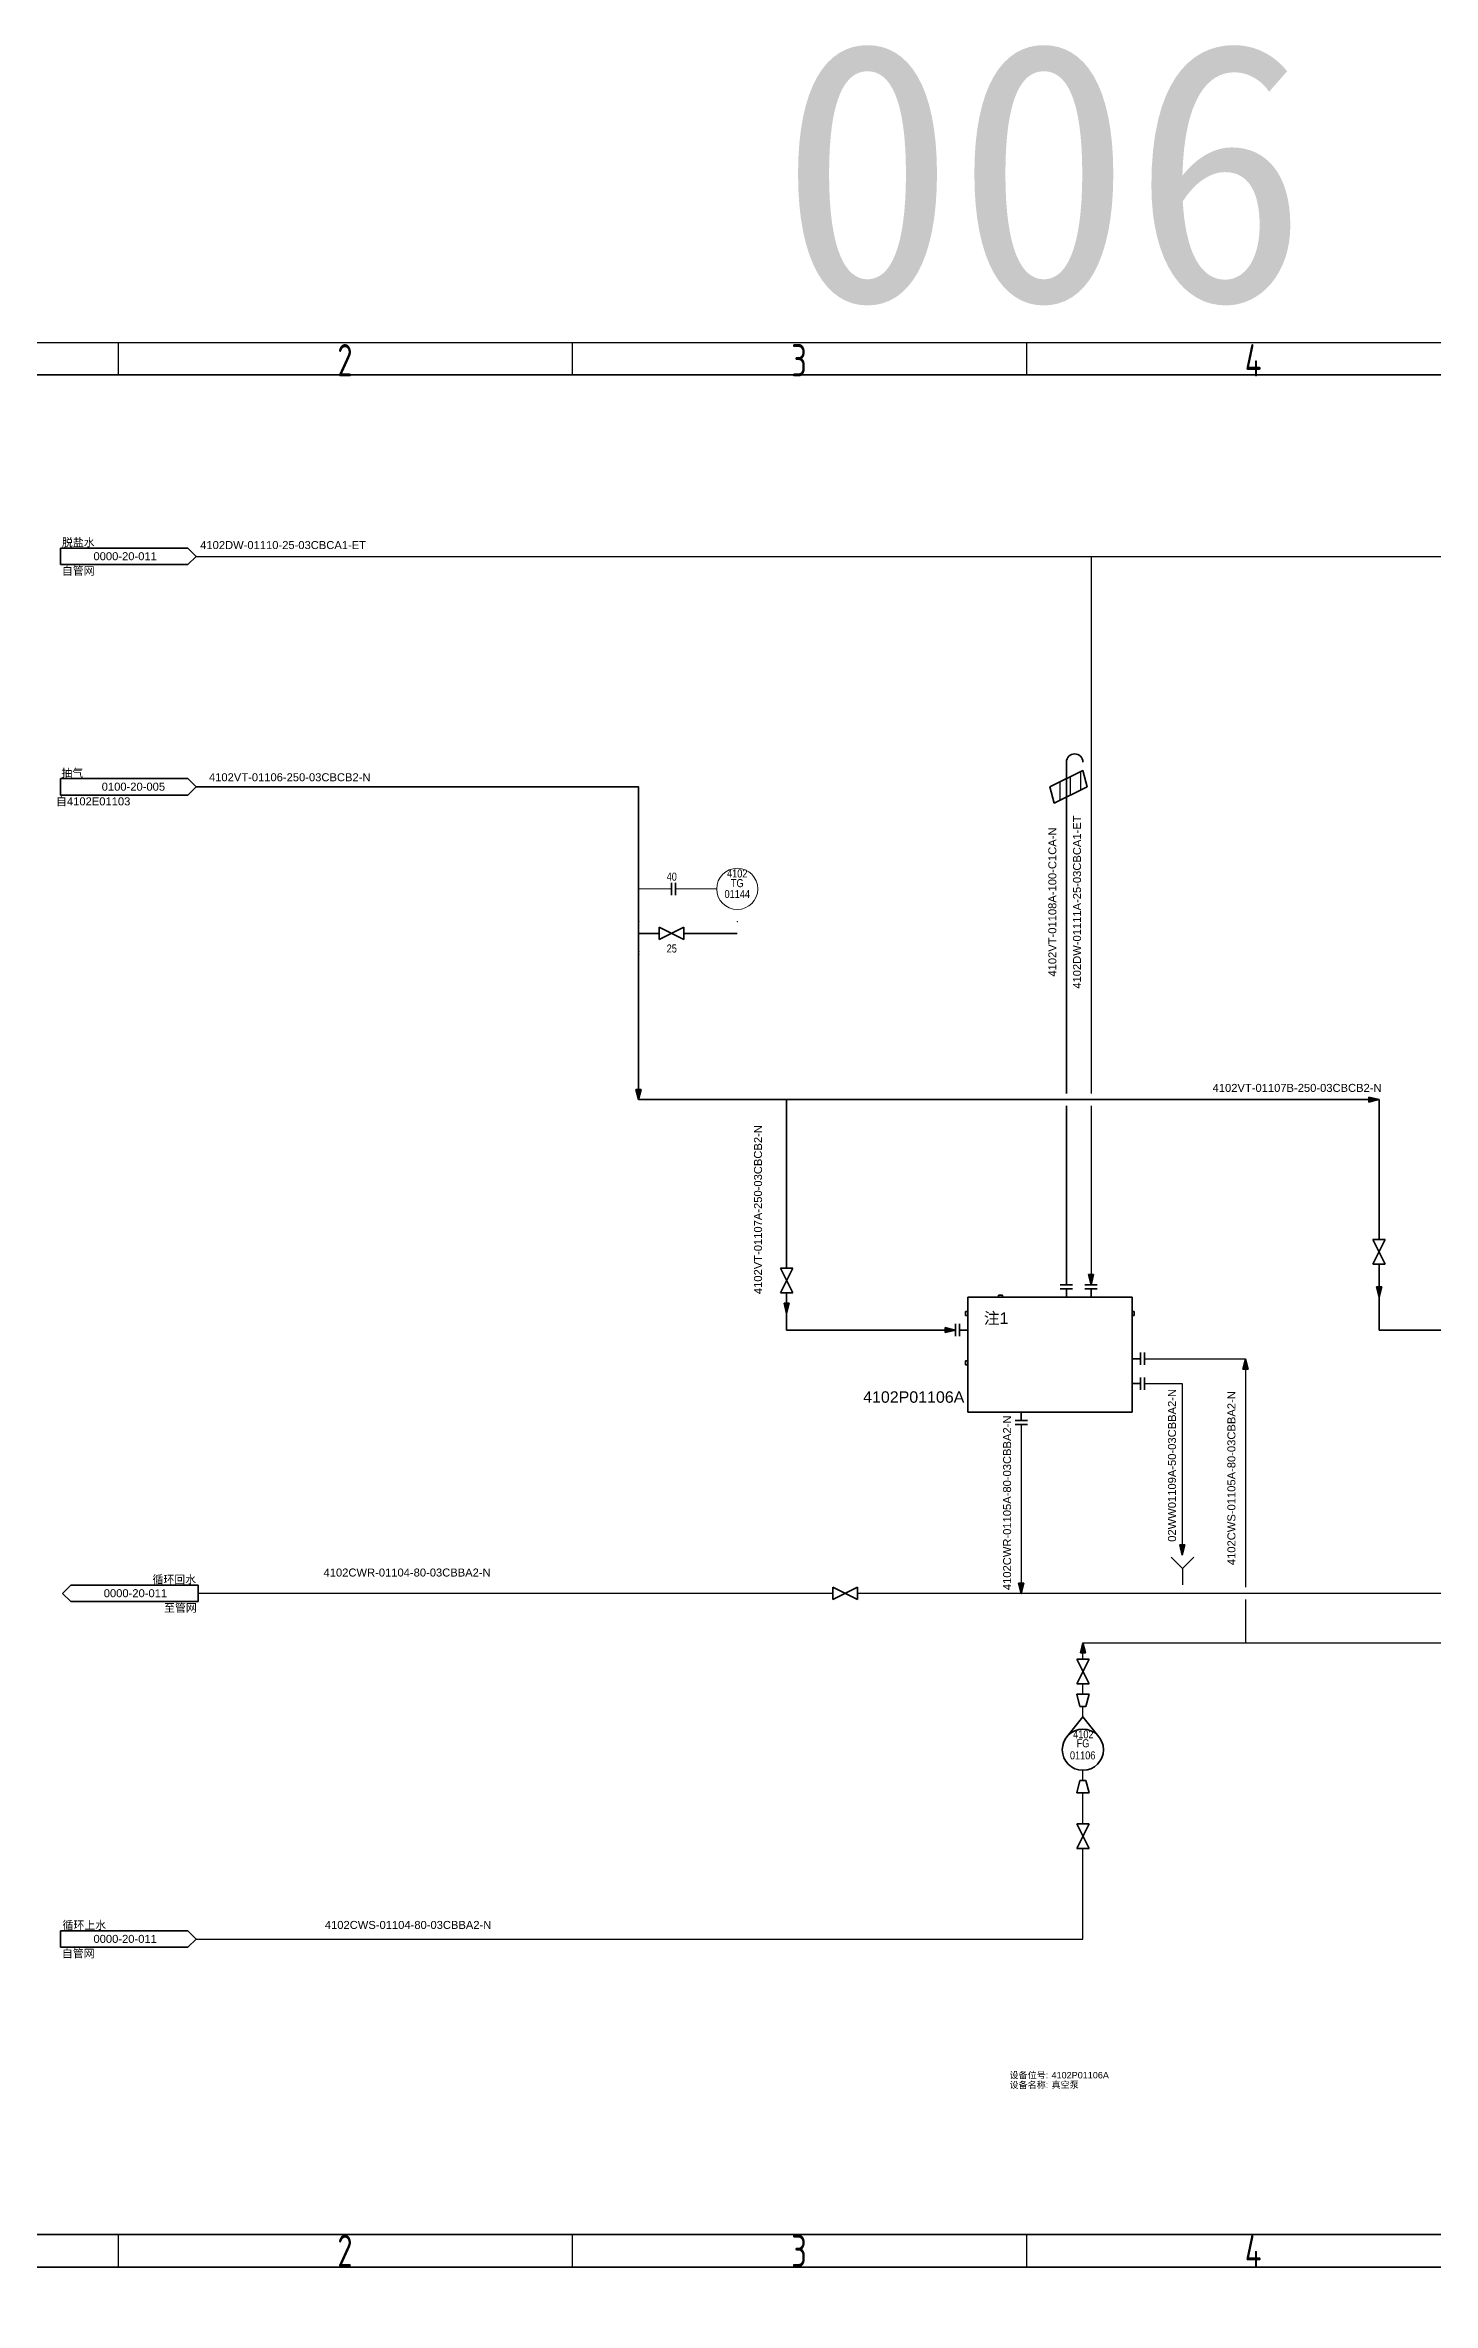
# Model space of a CAD drawing. Extents: x 757 to 8510, y -6585 to 527.
# Drawn here: x 6948 to 7377, y -883 to -186 of the extents above; entities that cross this region are included whole.
import ezdxf
from ezdxf.enums import TextEntityAlignment as Align

# ---------------------------------------------------------------- set-up
doc = ezdxf.new("R2010")
doc.units = 0
doc.header["$MEASUREMENT"] = 0
doc.layers.get('0').update_dxf_attribs({"linetype": 'CONTINUOUS'})
for name, color, linetype in [('10', 7, 'CONTINUOUS'), ('11', 7, 'CONTINUOUS'), ('12', 7, 'CONTINUOUS'), ('ConsistencyChecks', 7, 'CONTINUOUS'), ('Notes', 7, 'CONTINUOUS'), ('PUB_TITLE', 1, 'CONTINUOUS'), ('WORK', 3, 'CONTINUOUS'), ('云线-1A', 6, 'CONTINUOUS'), ('图框', 92, 'CONTINUOUS')]:
    doc.layers.add(name, color=color, linetype=linetype)
doc.styles.add('Arial', font='arial.ttf')
doc.styles.add('Arial Narrow', font='ARIALN.TTF')
doc.styles.add('CD-Title Block', font='gbenor.shx', dxfattribs={"width": 0.8, "bigfont": 'gbcbig.shx'})
doc.styles.add('txt.shx', font='arial.ttf')

# ---------------------------------------------------------------- blocks, each defined once
blk = doc.blocks.new('DOUBLE FLANGE')
at = {"color": 0, "linetype": 'ByBlock', "lineweight": -2}
for p, q in [((0, -1.905), (0, 1.905)), ((1.27, -1.905), (1.27, 1.905))]:
    blk.add_line(p, q, dxfattribs=at)
blk = doc.blocks.new('VARIABLE AREA FLOW INSTR', base_point=(0.01, 0.07))
at = {"color": 0, "linetype": 'ByBlock', "lineweight": -2}
for p, q in [((3.97, 4.96), (10.16, 0)), ((10.16, 0), (3.97, -4.96))]:
    blk.add_line(p, q, dxfattribs=at)
blk.add_circle((0, 0), 6.35, dxfattribs=at)
blk = doc.blocks.new('FREE VENT')
at = {"color": 0, "linetype": 'ByBlock', "lineweight": -2}
blk.add_line((0, 0), (0, 7.62), dxfattribs=at)
blk.add_arc((2.54, 7.62), 2.54, 0, 180, dxfattribs=at)
blk = doc.blocks.new('DISCR FIELD MOUNTED TT')
at = {"color": 0, "linetype": 'ByBlock', "lineweight": -2}
blk.add_circle((0, 0), 6.35, dxfattribs=at)
blk = doc.blocks.new('GATE VALVE')
at = {"color": 0, "linetype": 'ByBlock', "lineweight": -2}
for p, q in [((3.81, -1.905), (-3.81, 1.905)), ((-3.81, -1.905), (3.81, 1.905)), ((-3.81, -1.905), (-3.81, 1.905)), ((3.81, -1.905), (3.81, 1.905))]:
    blk.add_line(p, q, dxfattribs=at)
blk = doc.blocks.new('GLOBE VALVE')
at = {"color": 0, "linetype": 'ByBlock', "lineweight": -2}
for p, q in [((-3.81, -1.905), (3.81, 1.905)), ((3.81, -1.905), (-3.81, 1.905)), ((-3.81, 1.905), (-3.81, -1.905)), ((3.81, 1.905), (3.81, -1.905))]:
    blk.add_line(p, q, dxfattribs=at)
blk = doc.blocks.new('CHENGDA-FLANGED NOZZLE CONNECT TO TT')
at = {"color": 0, "linetype": 'ByBlock', "lineweight": -2}
for p, q in [((0, 0), (2.54, 0)), ((2.54, 0), (2.54, 1.905)), ((2.54, 1.905), (2.54, -1.905)), ((3.81, 1.905), (3.81, -1.905))]:
    blk.add_line(p, q, dxfattribs=at)
blk = doc.blocks.new('FLANGED NOZZLE WITH BLIND')
at = {"color": 0, "linetype": 'ByBlock', "lineweight": -2}
for p, q in [((0, 0), (2.54, 0)), ((2.54, 0), (2.54, 1.905)), ((2.54, 1.905), (2.54, -1.905)), ((3.81, 1.905), (3.81, -1.905))]:
    blk.add_line(p, q, dxfattribs=at)
blk = doc.blocks.new('INSTRUMENT CONNECTOR')
at = {"color": 0, "linetype": 'ByBlock', "lineweight": -2}
for p, q in [((0, 0.635), (0.635, 0.635)), ((0, -0.635), (0, 0.635)), ((0.635, 0.635), (0.635, -0.635)), ((0.635, -0.635), (0, -0.635))]:
    blk.add_line(p, q, dxfattribs=at)
blk = doc.blocks.new('OFF-DRAWING1', base_point=(-22.23, 0))
at = {"color": 0, "linetype": 'ByBlock', "lineweight": -2}
for p, q in [((-3.81, 2.54), (-43.18, 2.54)), ((-43.18, 2.54), (-43.18, -2.54)), ((-1.27, 0), (-3.81, 2.54)), ((-3.81, -2.54), (-1.27, 0)), ((-43.18, -2.54), (-3.81, -2.54))]:
    blk.add_line(p, q, dxfattribs=at)
blk = doc.blocks.new('CONCENTRIC')
at = {"color": 0, "linetype": 'ByBlock', "lineweight": -2}
for p, q in [((-1.905, -1.905), (-1.905, 1.905)), ((-1.905, 1.905), (1.905, 0.953)), ((1.905, 0.953), (1.905, -0.952)), ((1.905, -0.952), (-1.905, -1.905))]:
    blk.add_line(p, q, dxfattribs=at)
blk = doc.blocks.new('A1图框_H')
at = {"layer": '图框', "linetype": 'Continuous'}
for p, q in [((-690.83, 584), (-690.83, 574)), ((-550.67, 584), (-550.67, 574)), ((-410.5, 584), (-410.5, 574)), ((-690.83, 0), (-690.83, -10)), ((-550.67, 0), (-550.67, -10)), ((-410.5, 0), (-410.5, -10))]:
    blk.add_line(p, q, dxfattribs=at)
blk.add_lwpolyline([(-831, 584), (10, 584), (10, -10), (-831, -10)], close=True, dxfattribs=at)
at = {"layer": '图框', "linetype": 'Continuous', "const_width": 0.5}
blk.add_lwpolyline([(-806, 574), (0, 574), (0, 0), (-806, 0)], close=True, dxfattribs=at)
at = {"layer": '图框', "linetype": 'Continuous', "style": 'CD-Title Block', "width": 0.8}
for s, p in [('2', (-620.83, 578.47)), ('3', (-480.67, 578.47)), ('4', (-340.5, 578.47)), ('2', (-620.83, -5)), ('3', (-480.67, -5)), ('4', (-340.5, -5))]:
    blk.add_text(s, height=10, dxfattribs=at).set_placement(p, align=Align.MIDDLE)

msp = doc.modelspace()

# ---------------------------------------------------------------- hatches: boundary and pattern name
at = {"layer": '11', "linetype": 'ByBlock'}
for points in [[(7131.53, -511.35), (7132.31, -508.19), (7130.73, -508.19)], [(7360.13, -511.35), (7356.97, -510.57), (7356.97, -512.15)], [(7271.23, -568.5), (7272.01, -565.34), (7270.43, -565.34)], [(7360.13, -572.31), (7360.91, -569.15), (7359.33, -569.15)], [(7177.25, -577.39), (7178.03, -574.23), (7176.45, -574.23)], [(7229.32, -582.47), (7226.16, -581.69), (7226.16, -583.27)], [(7318.88, -591.36), (7318.1, -594.51), (7319.68, -594.51)], [(7299.38, -651.94), (7300.16, -648.78), (7298.58, -648.78)], [(7249.64, -663.75), (7250.42, -660.59), (7248.84, -660.59)], [(7268.69, -678.99), (7267.91, -682.14), (7269.49, -682.14)]]:
    msp.add_hatch(color=7, dxfattribs=at).paths.add_polyline_path(points)
at = {"layer": 'Notes', "linetype": 'ByBlock'}
h = msp.add_hatch(dxfattribs=at)
h.set_pattern_fill('LINE', scale=25.4, angle=90, style=0)
h.set_pattern_definition([(90, (6928.326, -856.7858), (-3.175, 2e-16), [])])
h.paths.add_polyline_path([(7268.69, -409.75), (7258.53, -414.83), (7259.8, -419.91), (7269.96, -414.83)])

# ---------------------------------------------------------------- linework, layer by layer
at = {"layer": '10', "color": 16, "linetype": 'Continuous', "lineweight": 35, "true_color": 0x800000}
for p, q in [((7233.13, -607.87), (7233.13, -572.31)), ((7233.13, -572.31), (7283.93, -572.31)), ((7283.93, -572.31), (7283.93, -607.87)), ((7283.93, -607.87), (7233.13, -607.87))]:
    msp.add_line(p, q, dxfattribs=at)
at = {"layer": '11', "color": 7, "linetype": 'Continuous', "lineweight": 35}
for p, q in [((7130.73, -508.19), (7131.53, -511.35)), ((7132.31, -508.19), (7130.73, -508.19)), ((7131.53, -511.35), (7132.31, -508.19)), ((7356.97, -510.57), (7356.97, -512.15)), ((7360.13, -511.35), (7356.97, -510.57)), ((7356.97, -512.15), (7360.13, -511.35)), ((7270.43, -565.34), (7271.23, -568.5)), ((7272.01, -565.34), (7270.43, -565.34)), ((7271.23, -568.5), (7272.01, -565.34)), ((7359.33, -569.15), (7360.13, -572.31)), ((7360.91, -569.15), (7359.33, -569.15)), ((7360.13, -572.31), (7360.91, -569.15)), ((7176.45, -574.23), (7177.25, -577.39)), ((7178.03, -574.23), (7176.45, -574.23)), ((7177.25, -577.39), (7178.03, -574.23)), ((7226.16, -581.69), (7226.16, -583.27)), ((7229.32, -582.47), (7226.16, -581.69)), ((7226.16, -583.27), (7229.32, -582.47)), ((7318.88, -591.36), (7318.1, -594.51)), ((7319.68, -594.51), (7318.88, -591.36)), ((7318.1, -594.51), (7319.68, -594.51)), ((7298.58, -648.78), (7299.38, -651.94)), ((7300.16, -648.78), (7298.58, -648.78)), ((7299.38, -651.94), (7300.16, -648.78)), ((7248.84, -660.59), (7249.64, -663.75)), ((7250.42, -660.59), (7248.84, -660.59)), ((7249.64, -663.75), (7250.42, -660.59)), ((7268.69, -678.99), (7267.91, -682.14)), ((7267.91, -682.14), (7269.49, -682.14)), ((7269.49, -682.14), (7268.69, -678.99))]:
    msp.add_line(p, q, dxfattribs=at)
at = {"layer": '11', "color": 56, "linetype": 'Continuous', "lineweight": 35, "true_color": 0x808000}
for p, q in [((7360.13, -562.15), (7360.13, -582.47)), ((7177.25, -571.04), (7177.25, -582.47)), ((7177.25, -582.47), (7229.32, -582.47)), ((7360.13, -582.47), (7417.28, -582.47))]:
    msp.add_line(p, q, dxfattribs=at)
at = {"layer": '11', "color": 30, "linetype": 'Continuous', "lineweight": 25, "true_color": 0xff8000}
for p, q in [((7287.74, -591.36), (7318.88, -591.36)), ((7318.88, -591.36), (7318.88, -661.85)), ((7287.74, -598.98), (7299.38, -598.98)), ((7299.38, -598.98), (7299.38, -651.94)), ((7304.25, -678.99), (7506.84, -678.99))]:
    msp.add_line(p, q, dxfattribs=at)
for points in [[(6995, -343.71), (7271.23, -343.71)], [(7271.23, -343.71), (7271.23, -509.45)], [(7271.23, -343.71), (7461.73, -343.71), (7461.73, -568.5)], [(7271.23, -513.25), (7271.23, -568.5)], [(7249.64, -611.68), (7249.64, -663.75)], [(7440.14, -611.68), (7440.14, -663.75), (7249.64, -663.75)], [(7191.53, -663.75), (6995.64, -663.75)], [(7249.64, -663.75), (7199.15, -663.75)], [(7318.88, -665.65), (7318.88, -678.99)], [(7268.69, -684.07), (7268.69, -678.99), (7304.25, -678.99)], [(7268.69, -694.86), (7268.69, -691.69)], [(7268.69, -701.85), (7268.69, -698.67)], [(7268.69, -721.53), (7268.69, -718.36)], [(7268.69, -734.87), (7268.69, -725.34)], [(6995, -770.43), (7268.69, -770.43), (7268.69, -742.49)]]:
    msp.add_lwpolyline(points, dxfattribs=at)
at = {"layer": '11', "color": 56, "linetype": 'Continuous', "lineweight": 35, "true_color": 0x808000}
for points in [[(6995, -414.83), (7131.53, -414.83), (7131.53, -446.32)], [(7263.61, -509.45), (7263.61, -414.83)], [(7131.53, -446.32), (7131.53, -460.08)], [(7131.53, -460.08), (7131.53, -511.35)], [(7131.53, -460.08), (7137.88, -460.08)], [(7145.5, -460.08), (7162.01, -460.08)], [(7131.53, -511.35), (7360.13, -511.35), (7360.13, -554.53)], [(7177.25, -511.35), (7177.25, -563.42)], [(7263.61, -568.5), (7263.61, -513.25)]]:
    msp.add_lwpolyline(points, dxfattribs=at)
at = {"layer": '11', "color": 7, "linetype": 'Continuous', "lineweight": 0}
for points in [[(7131.53, -511.35), (7132.31, -508.19), (7130.73, -508.19)], [(7360.13, -511.35), (7356.97, -510.57), (7356.97, -512.15)], [(7271.23, -568.5), (7272.01, -565.34), (7270.43, -565.34)], [(7360.13, -572.31), (7360.91, -569.15), (7359.33, -569.15)], [(7177.25, -577.39), (7178.03, -574.23), (7176.45, -574.23)], [(7229.32, -582.47), (7226.16, -581.69), (7226.16, -583.27)], [(7318.88, -591.36), (7318.1, -594.51), (7319.68, -594.51)], [(7299.38, -651.94), (7300.16, -648.78), (7298.58, -648.78)], [(7249.64, -663.75), (7250.42, -660.59), (7248.84, -660.59)], [(7268.69, -678.99), (7267.91, -682.14), (7269.49, -682.14)]]:
    msp.add_lwpolyline(points, close=True, dxfattribs=at)
at = {"layer": '11', "color": 7, "linetype": 'Continuous', "lineweight": 35}
for p in [(7131.53, -446.32), (7131.53, -456.48), (7131.53, -465.63), (7131.53, -466.64), (7249.64, -663.75)]:
    msp.add_point(p, dxfattribs=at)
at = {"layer": '12', "color": 96, "linetype": 'Continuous', "lineweight": 18, "true_color": 0x008000}
for points in [[(7131.53, -446.32), (7141.69, -446.32)], [(7142.96, -446.32), (7155.66, -446.32)]]:
    msp.add_lwpolyline(points, dxfattribs=at)
at = {"layer": 'ConsistencyChecks', "color": 5, "linetype": 'Continuous', "lineweight": 9}
for p in [(6995, -343.71), (6995, -414.83), (7162.01, -456.48), (7299.38, -648.19), (6995.64, -663.75), (6995, -770.43)]:
    msp.add_point(p, dxfattribs=at)
at = {"layer": 'ConsistencyChecks', "color": 7, "linetype": 'Continuous', "lineweight": 9}
for p in [(7263.61, -414.83), (7131.53, -446.32), (7131.53, -446.32), (7131.53, -446.32), (7141.69, -446.32), (7142.96, -446.32), (7155.66, -446.32), (7131.53, -456.48), (7131.53, -456.48), (7131.53, -456.48), (7131.53, -465.63), (7131.53, -465.63), (7131.53, -465.63), (7131.53, -466.64), (7131.53, -466.64), (7131.53, -466.64), (7137.88, -460.08), (7145.5, -460.08), (7360.13, -554.53), (7177.25, -563.42), (7360.13, -562.15), (7177.25, -571.04), (7263.61, -568.5), (7271.23, -568.5), (7232.49, -577.39), (7233.13, -577.39), (7243.29, -571.67), (7243.29, -572.31), (7263.61, -572.31), (7271.23, -572.31), (7283.93, -577.39), (7284.56, -577.39), (7229.32, -582.47), (7233.13, -582.47), (7283.93, -591.36), (7287.74, -591.36), (7232.49, -592.63), (7233.13, -592.63), (7283.93, -598.98), (7249.64, -607.87), (7249.64, -611.68), (7249.64, -663.75), (7249.64, -663.75), (7249.64, -663.75), (7268.69, -684.07), (7268.69, -691.69), (7268.69, -694.86), (7268.69, -698.67), (7268.69, -701.85), (7268.69, -718.36), (7268.69, -721.53), (7268.69, -725.34), (7268.69, -734.87), (7268.69, -742.49)]:
    msp.add_point(p, dxfattribs=at)
at = {"layer": 'Notes', "color": 7, "linetype": 'Continuous', "lineweight": 35}
for p, q in [((7258.53, -414.83), (7268.69, -409.75)), ((7268.69, -409.75), (7269.96, -414.83)), ((7259.8, -419.91), (7258.53, -414.83)), ((7269.96, -414.83), (7259.8, -419.91))]:
    msp.add_line(p, q, dxfattribs=at)
at = {"layer": 'Notes', "color": 7, "linetype": 'Continuous', "lineweight": 0}
msp.add_lwpolyline([(7268.69, -409.75), (7258.53, -414.83), (7259.8, -419.91), (7269.96, -414.83)], close=True, dxfattribs=at)
at = {"layer": 'PUB_TITLE', "color": 2}
msp.add_lwpolyline([(6830.75, -277.65), (7671.75, -277.65), (7671.75, -871.65), (6830.75, -871.65)], close=True, dxfattribs=at)
at = {"layer": 'WORK', "color": 7}
for p, q in [((7295.93, -652.62, 0), (7299.43, -656.12, 0)), ((7299.43, -656.12, 0), (7302.93, -652.62, 0)), ((7299.43, -656.12, 0), (7299.43, -661.12, 0))]:
    msp.add_line(p, q, dxfattribs=at)
at = {"layer": '云线-1A', "color": 1, "lineweight": 35}
msp.add_line((7953.9, -871.65), (1023.5, -871.65), dxfattribs=at)

# ---------------------------------------------------------------- block references
at = {"layer": '10', "color": 16, "linetype": 'Continuous', "lineweight": 35, "true_color": 0x800000}
for name, p, rotation in [('CHENGDA-FLANGED NOZZLE CONNECT TO TT', (7263.61, -572.31), 90.00000000000594), ('CHENGDA-FLANGED NOZZLE CONNECT TO TT', (7271.23, -572.31), 90.00000000000594), ('INSTRUMENT CONNECTOR', (7233.13, -577.39), 180.0000000000119), ('INSTRUMENT CONNECTOR', (7243.29, -572.31), 90.00000000000594), ('CHENGDA-FLANGED NOZZLE CONNECT TO TT', (7233.13, -582.47), 180.0000000000119), ('INSTRUMENT CONNECTOR', (7233.13, -592.63), 180.0000000000119), ('CHENGDA-FLANGED NOZZLE CONNECT TO TT', (7249.64, -607.87), 269.9999999999941)]:
    msp.add_blockref(name, p, dxfattribs=dict(at, rotation=rotation))
for name, p in [('INSTRUMENT CONNECTOR', (7283.93, -577.39)), ('CHENGDA-FLANGED NOZZLE CONNECT TO TT', (7283.93, -591.36)), ('FLANGED NOZZLE WITH BLIND', (7283.93, -598.98))]:
    msp.add_blockref(name, p, dxfattribs=at)
at = {"layer": '11', "color": 56, "linetype": 'Continuous', "lineweight": 35, "true_color": 0x808000}
for name, p in [('OFF-DRAWING1', (6974.05, -343.71)), ('FREE VENT', (7263.61, -414.83)), ('OFF-DRAWING1', (6974.05, -414.83)), ('DOUBLE FLANGE', (7141.69, -446.32)), ('OFF-DRAWING1', (6974.05, -770.43))]:
    msp.add_blockref(name, p, dxfattribs=at)
at = {"layer": '11', "color": 56, "linetype": 'Continuous', "lineweight": 35, "true_color": 0x808000, "xscale": -1}
for name, p, rotation in [('GLOBE VALVE', (7141.69, -460.08), 180), ('GATE VALVE', (7360.13, -558.34), 90.00000000000593), ('GATE VALVE', (7177.25, -567.23), 90.00000000000593), ('GLOBE VALVE', (7195.34, -663.75), 180), ('GLOBE VALVE', (7268.69, -738.68), 270.0007901640749)]:
    msp.add_blockref(name, p, dxfattribs=dict(at, rotation=rotation))
msp.add_blockref('OFF-DRAWING1', (6974.68, -663.75), dxfattribs=at)
at = {"layer": '11', "color": 56, "linetype": 'Continuous', "lineweight": 35, "true_color": 0x808000}
for name, p, rotation in [('GLOBE VALVE', (7268.69, -687.88), 90.00000000000594), ('CONCENTRIC', (7268.69, -696.77), 269.9999999999941), ('CONCENTRIC', (7268.69, -723.44), 90.00212738142253)]:
    msp.add_blockref(name, p, dxfattribs=dict(at, rotation=rotation))
at = {"layer": '12', "color": 96, "linetype": 'Continuous', "lineweight": 18, "true_color": 0x008000}
msp.add_blockref('DISCR FIELD MOUNTED TT', (7162.01, -446.32), dxfattribs=at)
at = {"layer": '12', "color": 96, "linetype": 'Continuous', "lineweight": 35, "true_color": 0x008000, "rotation": 90.00000000000594}
msp.add_blockref('VARIABLE AREA FLOW INSTR', (7268.61, -711.99), dxfattribs=at)
at = {"layer": '图框', "linetype": 'Continuous'}
msp.add_blockref('A1图框_H', (7661.75, -861.65), dxfattribs=at)

# ---------------------------------------------------------------- texts
at = {"layer": '10', "color": 7, "style": 'Arial'}
for s, height, p in [('注1', 3.528, (7241.91, -578.81)), ('4102P01106A', 3.5278, (7216.48, -603.15))]:
    msp.add_text(s, height=height, dxfattribs=at).set_placement(p, align=Align.MIDDLE_CENTER)
at = {"layer": '10', "color": 7, "style": 'txt.shx'}
for s, p in [('设备位号:', (7258.01, -812.45)), ('设备名称:', (7258.01, -815.45))]:
    msp.add_text(s, height=2, dxfattribs=at).set_placement(p, align=Align.MIDDLE_RIGHT)
msp.add_text('4102P01106A', height=2, dxfattribs=at).set_placement((7259.01, -812.45), align=Align.MIDDLE_LEFT)
msp.add_text('真空泵', height=2, dxfattribs=at).set_placement((7259.01, -814.41), align=Align.TOP_LEFT)
at = {"layer": '11', "color": 56, "true_color": 0x808000}
msp.add_text('006', height=80, dxfattribs=at).set_placement((7175, -264.95))
at = {"layer": '11', "color": 7}
for s, height, style, p in [('脱盐水', 2.469, 'txt.shx', (6958.63, -339.42)), ('自管网', 2.469, 'txt.shx', (6958.6, -348.19)), ('0000-20-011', 2.4694, 'Arial', (6973.08, -343.66)), ('抽气', 2.469, 'txt.shx', (6956.78, -410.54)), ('自4102E01103', 2.4694, 'txt.shx', (6963.21, -419.31)), ('0100-20-005', 2.4694, 'Arial', (6975.62, -414.78)), ('40', 2.469, 'Arial Narrow', (7141.79, -442.54)), ('25', 2.469, 'Arial Narrow', (7141.79, -464.72)), ('循环回水', 2.469, 'txt.shx', (6988.25, -659.46)), ('0000-20-011', 2.4694, 'Arial', (6976.25, -663.7)), ('至管网', 2.469, 'txt.shx', (6990.13, -668.23)), ('循环上水', 2.469, 'txt.shx', (6960.47, -766.14)), ('自管网', 2.469, 'txt.shx', (6958.6, -774.91)), ('0000-20-011', 2.4694, 'Arial', (6973.08, -770.38))]:
    msp.add_text(s, height=height, dxfattribs=dict(at, style=style)).set_placement(p, align=Align.MIDDLE_CENTER)
at = {"layer": '11', "color": 7, "style": 'Arial'}
for s, p in [('4102DW-01110-25-03CBCA1-ET', (7021.83, -338.98)), ('4102VT-01107B-250-03CBCB2-N', (7334.8, -506.51))]:
    msp.add_text(s, height=2.4694, dxfattribs=at).set_placement(p, align=Align.TOP_CENTER)
for s, p in [('4102VT-01106-250-03CBCB2-N', (7023.87, -413.11)), ('4102CWR-01104-80-03CBBA2-N', (7060.1, -658.55)), ('4102CWS-01104-80-03CBBA2-N', (7060.41, -767.31))]:
    msp.add_text(s, height=2.4694, dxfattribs=at).set_placement(p, align=Align.CENTER)
for s, p in [('4102DW-01111A-25-03CBCA1-ET', (7268.11, -450.39)), ('4102VT-01108A-100-C1CA-N', (7260.49, -450.39)), ('02WW01109A-50-03CBBA2-N', (7297.42, -624.24)), ('4102CWS-01105A-80-03CBBA2-N', (7315.76, -628.19)), ('4102CWR-01105A-80-03CBBA2-N', (7246.52, -635.81))]:
    msp.add_text(s, height=2.4694, rotation=90, dxfattribs=at).set_placement(p, align=Align.CENTER)
msp.add_text('4102VT-01107A-250-03CBCB2-N', height=2.4694, rotation=90, dxfattribs=at).set_placement((7167.17, -545.31), align=Align.TOP_CENTER)
at = {"layer": '12', "color": 7, "style": 'Arial Narrow'}
for s, p in [('4102 ', (7162.4, -441.56)), ('TG ', (7162.4, -444.55)), ('01144', (7162.02, -447.91)), ('4102', (7268.83, -707.26)), ('FG', (7268.72, -710.01)), ('01106', (7268.62, -713.75))]:
    msp.add_text(s, height=2.469, dxfattribs=at).set_placement(p, align=Align.MIDDLE_CENTER)

doc.saveas('drawing.dxf')
